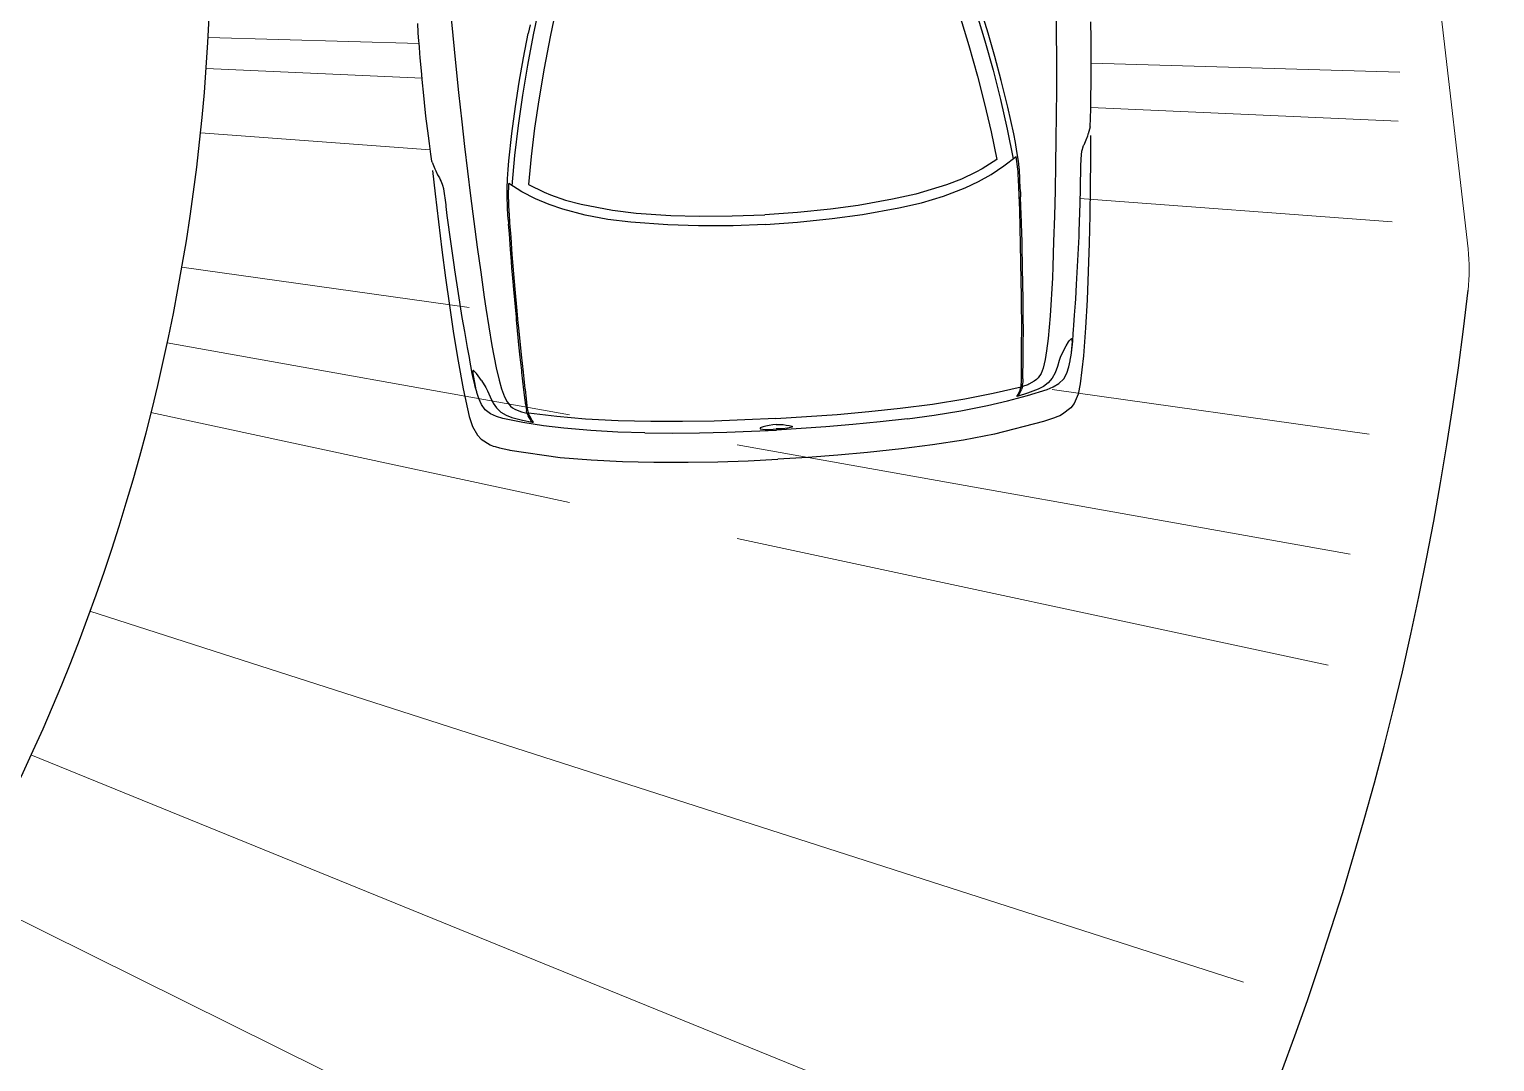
# Model space of a CAD drawing. Header units: inches. Extents: x 13 to 261, y -112 to -47.
# Drawn here: x 254.391 to 258.407, y -94.948 to -92.119 of the extents above; entities that cross this region are included whole.
import ezdxf

# ---------------------------------------------------------------- set-up
doc = ezdxf.new("R2010")
doc.units = ezdxf.units.IN
doc.header["$MEASUREMENT"] = 0
doc.linetypes.add('ACAD_ISO04W100', pattern=[30, 24, -3, 0, -3])
for name, color, linetype, lineweight in [('BANQUETA', 2, 'Continuous', 18), ('COTAS', 192, 'Continuous', 13), ('EJES', 1, 'ACAD_ISO04W100', 13), ('RAMPAS', 50, 'Continuous', 25)]:
    doc.layers.add(name, color=color, linetype=linetype, lineweight=lineweight)

msp = doc.modelspace()

# ---------------------------------------------------------------- linework, layer by layer
at = {"linetype": 'Continuous'}
for p, q in [((255.7633, -92.1063), (255.7581, -92.1306)), ((257.2992, -92.4097), (257.2987, -92.4743)), ((255.4958, -92.5061), (255.5033, -92.5703)), ((257.1072, -92.5647), (257.1057, -92.5362)), ((257.1072, -92.5647), (257.1074, -92.5777)), ((255.7032, -92.6398), (255.7017, -92.6113)), ((255.7032, -92.6398), (255.7044, -92.6527)), ((257.1135, -93.0841), (257.1129, -93.0916)), ((257.1136, -93.0766), (257.1136, -93.0776)), ((257.1011, -93.1243), (257.0971, -93.125)), ((255.7515, -93.1494), (255.7516, -93.1504)), ((255.7524, -93.1569), (255.7538, -93.1643)), ((255.769, -93.1955), (255.773, -93.1958)), ((257.1729, -93.1931), (257.1699, -93.1942)), ((255.705, -93.2716), (255.708, -93.2724))]:
    msp.add_line(p, q, dxfattribs=at)
for points in [[(256.3752, -92.041), (256.4545, -92.0353), (256.5343, -92.028), (256.6511, -92.0128), (256.7221, -92.0019), (256.792, -91.9887), (256.8771, -91.9696), (256.8876, -91.9691), (256.8968, -91.9716), (256.9046, -91.9772), (256.9095, -91.9854), (256.9396, -92.0794), (256.9651, -92.1637), (256.9891, -92.2475), (257.0087, -92.3236), (257.0263, -92.3998), (257.0419, -92.476)], [(256.3752, -92.041), (256.2958, -92.0438), (256.2157, -92.045), (256.0979, -92.0423), (256.0261, -92.0392), (255.9552, -92.0334), (255.8686, -92.0235), (255.8581, -92.0241), (255.8493, -92.0276), (255.8421, -92.034), (255.8381, -92.0427), (255.8182, -92.1394), (255.8018, -92.2259), (255.7869, -92.3118), (255.7755, -92.3895), (255.7661, -92.4672), (255.7587, -92.5447)], [(255.5441, -92.0614), (255.5511, -92.1362), (255.5586, -92.2109), (255.567, -92.292), (255.5758, -92.3727), (255.5839, -92.4403), (255.5915, -92.5075), (255.6001, -92.5752), (255.6089, -92.6458), (255.6182, -92.7159), (255.6279, -92.7845), (255.637, -92.8526), (255.6416, -92.8829), (255.6586, -92.9856), (255.6704, -93.0471), (255.6787, -93.0802), (255.685, -93.1039), (255.6927, -93.1265), (255.7, -93.1401), (255.7096, -93.1516), (255.7148, -93.1559), (255.721, -93.1595), (255.7369, -93.1662), (255.7395, -93.1671), (255.7547, -93.1708)], [(255.7841, -92.0736), (255.7719, -92.1344), (255.7563, -92.2173), (255.7426, -92.2997), (255.7305, -92.3824), (255.7209, -92.4651), (255.7133, -92.5476)], [(256.9851, -92.0695), (257.0095, -92.1503), (257.0318, -92.2307), (257.0527, -92.3117), (257.071, -92.3929), (257.0874, -92.4741)], [(257.1012, -92.4799), (257.0973, -92.4541), (257.093, -92.4293), (257.0887, -92.4054), (257.0723, -92.3322), (257.0543, -92.2591), (257.0368, -92.1939), (257.0184, -92.1293), (256.9984, -92.0643)], [(257.2048, -92.0477), (257.2053, -92.1228), (257.2056, -92.2044), (257.2055, -92.2855), (257.2046, -92.3537), (257.2042, -92.4213), (257.2029, -92.4895), (257.2017, -92.5606), (257.1999, -92.6313), (257.1976, -92.7006), (257.1958, -92.7692), (257.1944, -92.7999), (257.1885, -92.9038), (257.1833, -92.9662), (257.1786, -93), (257.1749, -93.0242), (257.1696, -93.0475), (257.1639, -93.0619), (257.1555, -93.0743), (257.1508, -93.0791), (257.145, -93.0834), (257.1299, -93.0917), (257.1275, -93.0929), (257.1127, -93.0982)], [(255.4946, -92.4832), (255.494, -92.4807), (255.4914, -92.4608), (255.4873, -92.432), (255.4847, -92.4106), (255.4778, -92.3569), (255.4738, -92.32), (255.4718, -92.3001), (255.4675, -92.2568), (255.4662, -92.2428), (255.4622, -92.1965), (255.4611, -92.185), (255.4597, -92.1671), (255.4578, -92.1417), (255.4565, -92.1277), (255.4552, -92.1032)], [(257.298, -92.3867), (257.2984, -92.3842), (257.2988, -92.3642), (257.2998, -92.3351), (257.3001, -92.3135), (257.3012, -92.2594), (257.3012, -92.2223), (257.3012, -92.2023), (257.3008, -92.1588), (257.3006, -92.1448), (257.2996, -92.0982)], [(255.7002, -92.5548), (255.7013, -92.5287), (255.703, -92.5036), (255.7047, -92.4795), (255.7132, -92.4049), (255.7232, -92.3302), (255.7337, -92.2636), (255.7452, -92.1974), (255.7581, -92.1306)], [(257.298, -92.3867), (257.2925, -92.4056), (257.292, -92.4061), (257.2903, -92.4117), (257.2864, -92.4224), (257.2824, -92.4316), (257.2806, -92.4362), (257.2802, -92.4373)], [(257.2724, -92.5073), (257.2728, -92.4872), (257.273, -92.4817), (257.2732, -92.4752), (257.274, -92.4626), (257.2755, -92.453), (257.2764, -92.4505), (257.2789, -92.4408), (257.2788, -92.4403), (257.2802, -92.4373)], [(257.2748, -92.4576), (257.2755, -92.453), (257.2764, -92.4505), (257.2789, -92.4408), (257.2788, -92.4403), (257.2802, -92.4373)], [(255.4946, -92.4832), (255.5021, -92.5013), (255.5026, -92.5018), (255.5049, -92.5072), (255.5099, -92.5174), (255.5149, -92.5262), (255.5171, -92.5305), (255.5177, -92.5315)], [(257.0419, -92.476), (257.0017, -92.5012), (256.9851, -92.5101), (256.9456, -92.5293), (256.9044, -92.545), (256.8201, -92.5705), (256.7563, -92.5849), (256.6626, -92.6015), (256.586, -92.6116), (256.4964, -92.6209), (256.4066, -92.6277)], [(256.408, -92.6541), (256.4958, -92.6479), (256.5909, -92.6379), (256.6739, -92.6264), (256.7736, -92.6086), (256.8354, -92.5942), (256.896, -92.576), (256.9554, -92.5533), (256.9916, -92.5363), (257.0266, -92.5169), (257.0619, -92.4935), (257.095, -92.4672)], [(257.0971, -93.125), (257.1009, -93.1198), (257.1062, -93.1075), (257.1075, -93.1034), (257.1083, -93.1004), (257.1087, -93.0984), (257.1087, -93.0984), (257.1087, -93.0974), (257.1089, -93.0928), (257.1096, -93.0858), (257.1095, -93.0853), (257.1095, -93.0843), (257.1097, -93.0783), (257.1096, -93.0593), (257.1098, -93.0332), (257.1102, -93.0312), (257.1102, -92.9856), (257.1107, -92.938), (257.1102, -92.8635), (257.11, -92.8499), (257.1092, -92.8069), (257.1085, -92.7574), (257.1085, -92.7574), (257.1064, -92.6619), (257.1049, -92.6144), (257.1037, -92.5744), (257.1036, -92.5719), (257.1026, -92.5534), (257.1013, -92.5289), (257.1008, -92.5195), (257.1005, -92.513), (257.1003, -92.51), (257.0999, -92.5025), (257.095, -92.4672)], [(257.1057, -92.5362), (257.1049, -92.5217), (257.1044, -92.5113), (257.104, -92.5043), (257.1031, -92.4973), (257.1012, -92.4799)], [(257.2987, -92.4743), (257.2978, -92.5515), (257.2969, -92.6281), (257.295, -92.7054), (257.2926, -92.7826), (257.2898, -92.8599), (257.2854, -92.9367), (257.2795, -93.0136), (257.271, -93.0902), (257.2651, -93.119), (257.2544, -93.1442), (257.245, -93.1562), (257.2224, -93.1734), (257.2146, -93.1778), (257.2092, -93.1801), (257.198, -93.1847), (257.1729, -93.1931)], [(257.2431, -93.0276), (257.2435, -93.0256), (257.2458, -93.0119), (257.2465, -93.0059), (257.2492, -92.9822), (257.2503, -92.9741), (257.2517, -92.9525), (257.2526, -92.943), (257.2534, -92.9294), (257.2555, -92.9022), (257.2577, -92.8691), (257.2586, -92.8575), (257.261, -92.8183), (257.2645, -92.7526), (257.2675, -92.6868), (257.2677, -92.6728), (257.2706, -92.595), (257.2715, -92.5559), (257.272, -92.5363), (257.2726, -92.5118)], [(257.2726, -92.5118), (257.2725, -92.5098), (257.2724, -92.5073)], [(255.5329, -92.6003), (255.5303, -92.5804), (255.5295, -92.5749), (255.5287, -92.5685), (255.5265, -92.5561), (255.524, -92.5467), (255.5229, -92.5443), (255.5194, -92.5349), (255.5194, -92.5344), (255.5177, -92.5315)], [(255.5253, -92.5511), (255.524, -92.5467), (255.5229, -92.5443), (255.5194, -92.5349), (255.5194, -92.5344), (255.5177, -92.5315)], [(255.7017, -92.6113), (255.7009, -92.5968), (255.7004, -92.5863), (255.7, -92.5793), (255.7001, -92.5723), (255.7002, -92.5548)], [(255.773, -93.1958), (255.7688, -93.191), (255.7621, -93.1794), (255.7604, -93.1755), (255.7593, -93.1725), (255.7587, -93.1706), (255.7587, -93.1706), (255.7586, -93.1696), (255.7579, -93.1651), (255.7565, -93.1582), (255.7565, -93.1577), (255.7564, -93.1567), (255.7556, -93.1507), (255.7536, -93.1318), (255.7507, -93.1059), (255.7501, -93.1039), (255.7452, -93.0586), (255.7396, -93.0113), (255.7322, -92.9371), (255.7309, -92.9237), (255.7271, -92.8808), (255.7225, -92.8315), (255.7225, -92.8315), (255.7144, -92.7363), (255.7109, -92.6889), (255.7077, -92.649), (255.7076, -92.6465), (255.7066, -92.6281), (255.7053, -92.6036), (255.7048, -92.5941), (255.7045, -92.5876), (255.7043, -92.5846), (255.7039, -92.5771), (255.705, -92.5415)], [(256.408, -92.6541), (256.3201, -92.6573), (256.2244, -92.6575), (256.1407, -92.6549), (256.0397, -92.6478), (255.9767, -92.6402), (255.9144, -92.6285), (255.853, -92.6122), (255.8152, -92.5992), (255.7784, -92.5837), (255.7408, -92.5641), (255.705, -92.5415)], [(255.7587, -92.5447), (255.8014, -92.5654), (255.8188, -92.5725), (255.8602, -92.5873), (255.9028, -92.5985), (255.9893, -92.6149), (256.0543, -92.6225), (256.1493, -92.6289), (256.2265, -92.6308), (256.3166, -92.6305), (256.4066, -92.6277)], [(255.5033, -92.5703), (255.5124, -92.647), (255.5214, -92.7231), (255.5315, -92.7997), (255.5421, -92.8762), (255.5532, -92.9527), (255.5658, -93.0286), (255.5799, -93.1045), (255.5964, -93.1797), (255.6054, -93.2078), (255.6187, -93.2316), (255.6293, -93.2426), (255.6536, -93.2573), (255.6618, -93.2609), (255.6674, -93.2626), (255.6791, -93.2659), (255.705, -93.2716)], [(255.5331, -92.6048), (255.533, -92.6028), (255.5329, -92.6003)], [(257.1136, -93.0766), (257.1138, -93.062), (257.1138, -93.062), (257.1143, -93.034), (257.1147, -92.9859), (257.1145, -92.9809), (257.115, -92.9433), (257.1147, -92.9098), (257.114, -92.8497), (257.1141, -92.8427), (257.1136, -92.8332), (257.1125, -92.7572), (257.1125, -92.7572), (257.1119, -92.7262), (257.1113, -92.6977), (257.1109, -92.6807), (257.1102, -92.6476), (257.1084, -92.6047), (257.1074, -92.5777)], [(255.6175, -93.1145), (255.6169, -93.1125), (255.6131, -93.0992), (255.6118, -93.0933), (255.6066, -93.07), (255.6047, -93.0621), (255.601, -93.0408), (255.599, -93.0314), (255.5968, -93.018), (255.5918, -92.9912), (255.5861, -92.9585), (255.584, -92.9471), (255.5774, -92.9084), (255.5669, -92.8433), (255.5569, -92.7783), (255.5552, -92.7643), (255.5441, -92.6873), (255.539, -92.6485), (255.5364, -92.6291), (255.5331, -92.6048)], [(255.7515, -93.1494), (255.7498, -93.135), (255.7498, -93.135), (255.7463, -93.1071), (255.7407, -93.0594), (255.7404, -93.0544), (255.7359, -93.017), (255.7326, -92.9837), (255.7269, -92.9239), (255.7261, -92.9169), (255.7256, -92.9074), (255.7185, -92.8317), (255.7185, -92.8317), (255.7159, -92.8008), (255.7133, -92.7724), (255.7119, -92.7555), (255.7092, -92.7226), (255.7064, -92.6796), (255.7044, -92.6527)], [(257.2285, -92.9927), (257.217, -93.016), (257.2135, -93.0262)], [(257.2285, -92.9927), (257.2324, -92.9866), (257.2389, -92.9757), (257.2417, -92.9716), (257.2435, -92.9695), (257.2459, -92.9669), (257.2469, -92.9663), (257.2479, -92.9672), (257.2482, -92.9722), (257.2482, -92.9727), (257.2483, -92.9747), (257.2479, -92.9848), (257.2455, -93.0141)], [(256.7975, -93.1861), (256.871, -93.1762), (256.944, -93.1643), (257.0169, -93.1498), (257.0718, -93.1374), (257.1266, -93.1229), (257.1802, -93.1061), (257.1969, -93.0987), (257.2124, -93.0898), (257.2258, -93.0771), (257.2345, -93.0616), (257.24, -93.0443), (257.2431, -93.0276)], [(257.2135, -93.0262), (257.2084, -93.043), (257.2019, -93.0608), (257.1941, -93.0753), (257.1833, -93.0879)], [(255.6304, -93.0816), (255.6162, -93.0625), (255.613, -93.0587), (255.6109, -93.0568), (255.6082, -93.0544), (255.6072, -93.054), (255.6063, -93.055), (255.6065, -93.06), (255.6066, -93.0605), (255.6067, -93.0625), (255.6082, -93.0724), (255.6136, -93.1013)], [(255.6304, -93.0816), (255.6422, -93.1002), (255.6468, -93.1099)], [(257.1136, -93.0776), (257.1137, -93.0786), (257.1133, -93.0816), (257.1135, -93.0841)], [(256.0775, -93.2246), (256.0033, -93.2226), (255.9295, -93.2185), (255.8555, -93.2119), (255.7996, -93.2054), (255.7435, -93.1969), (255.6884, -93.1858), (255.6711, -93.1802), (255.6547, -93.1731), (255.64, -93.1619), (255.6297, -93.1474), (255.6223, -93.1308), (255.6175, -93.1145)], [(255.6468, -93.1099), (255.6536, -93.1261), (255.6621, -93.1432), (255.6713, -93.1567), (255.6834, -93.1681)], [(256.4364, -93.1854), (256.5208, -93.1804), (256.6051, -93.1744), (256.6913, -93.1668), (256.7774, -93.1576), (256.8664, -93.1459), (256.9548, -93.1316), (257.0321, -93.116), (257.1087, -93.0984)], [(257.1833, -93.0879), (257.1698, -93.0976), (257.1552, -93.1054), (257.1267, -93.1164), (257.1011, -93.1243)], [(257.1011, -93.1243), (257.1084, -93.1109), (257.1102, -93.1063), (257.1101, -93.1058)], [(257.1127, -93.0982), (257.111, -93.1033), (257.1101, -93.1058)], [(257.1127, -93.0982), (257.1127, -93.0972), (257.1129, -93.0916)], [(255.7516, -93.1504), (255.7516, -93.1514), (255.7523, -93.1544), (255.7524, -93.1569)], [(255.7547, -93.1708), (255.7546, -93.1698), (255.7538, -93.1643)], [(255.6834, -93.1681), (255.6979, -93.1763), (255.7132, -93.1825), (255.7427, -93.1904), (255.769, -93.1955)], [(255.7547, -93.1708), (255.7569, -93.1757), (255.7581, -93.1781)], [(255.769, -93.1955), (255.7603, -93.183), (255.7581, -93.1786), (255.7581, -93.1781)], [(256.4364, -93.1854), (256.352, -93.1894), (256.2676, -93.1924), (256.181, -93.194), (256.0944, -93.1942), (256.0047, -93.192), (255.9153, -93.1872), (255.8368, -93.1799), (255.7587, -93.1706)], [(256.4373, -93.2024), (256.4284, -93.2033), (256.4184, -93.2044), (256.4095, -93.2064), (256.4021, -93.2083), (256.4016, -93.2083), (256.3937, -93.2112), (256.3939, -93.2137), (256.4075, -93.2155), (256.421, -93.2153), (256.438, -93.2143)], [(256.4373, -93.2024), (256.4463, -93.2024), (256.4564, -93.2023), (256.4654, -93.2034), (256.473, -93.2045), (256.4735, -93.2044), (256.4816, -93.2065), (256.4817, -93.209), (256.4684, -93.2122), (256.4549, -93.2134), (256.438, -93.2143)], [(256.7975, -93.1861), (256.7228, -93.1951), (256.6481, -93.2021), (256.5734, -93.2086), (256.506, -93.2132), (256.4382, -93.2178)], [(257.1699, -93.1942), (257.0356, -93.2285), (256.9513, -93.2445), (256.8664, -93.258), (256.7814, -93.2691), (256.6883, -93.2791), (256.6066, -93.2864), (256.5243, -93.2923), (256.4424, -93.2972)], [(256.0775, -93.2246), (256.1527, -93.2256), (256.2277, -93.2246), (256.3027, -93.2231), (256.3702, -93.2205), (256.4382, -93.2178)], [(255.708, -93.2724), (255.8453, -93.2921), (255.9308, -93.299), (256.0166, -93.3035), (256.1024, -93.3054), (256.196, -93.3054), (256.278, -93.304), (256.3605, -93.3011), (256.4424, -93.2972)]]:
    msp.add_lwpolyline(points, dxfattribs=at)
at = {"layer": 'BANQUETA'}
msp.add_line((257.5611, -86.0349), (258.3335, -92.7207), dxfattribs=at)
at = {"layer": 'COTAS', "ltscale": 0.08}
msp.add_arc((257.8368, -92.7781), 0.5, 353.5741, 6.5902, dxfattribs=at)
at = {"layer": 'EJES'}
for p, q in [((254.8813, -92.1412), (255.459, -92.158)), ((254.8757, -92.2268), (255.4671, -92.2528)), ((257.3012, -92.2116), (258.1467, -92.2362)), ((257.2998, -92.3335), (258.1418, -92.3706)), ((254.86, -92.4024), (255.4898, -92.4496)), ((257.2696, -92.5829), (258.1253, -92.647)), ((254.8086, -92.7708), (255.5967, -92.8817)), ((254.7684, -92.9782), (255.8715, -93.1753)), ((257.1937, -93.1064), (258.0627, -93.2287)), ((254.7238, -93.1695), (255.8715, -93.4156)), ((256.3306, -93.2574), (258.0102, -93.5574)), ((256.3306, -93.514), (257.9505, -93.8613)), ((254.5565, -93.7135), (257.7181, -94.7305)), ((254.395, -94.1076), (257.4873, -95.3653)), ((254.2074, -94.481), (257.2143, -95.9714))]:
    msp.add_line(p, q, dxfattribs=at)
at = {"layer": 'RAMPAS'}
for centre, radius, start, end in [((249.3902, -91.8268), 5.5, 270, 358.0248), ((249.2005, -91.3343), 9.9943, 271.08764, 351.70265), ((249.3902, -91.8268), 9, 270, 353.57411)]:
    msp.add_arc(centre, radius, start, end, dxfattribs=at)

doc.saveas('drawing.dxf')
